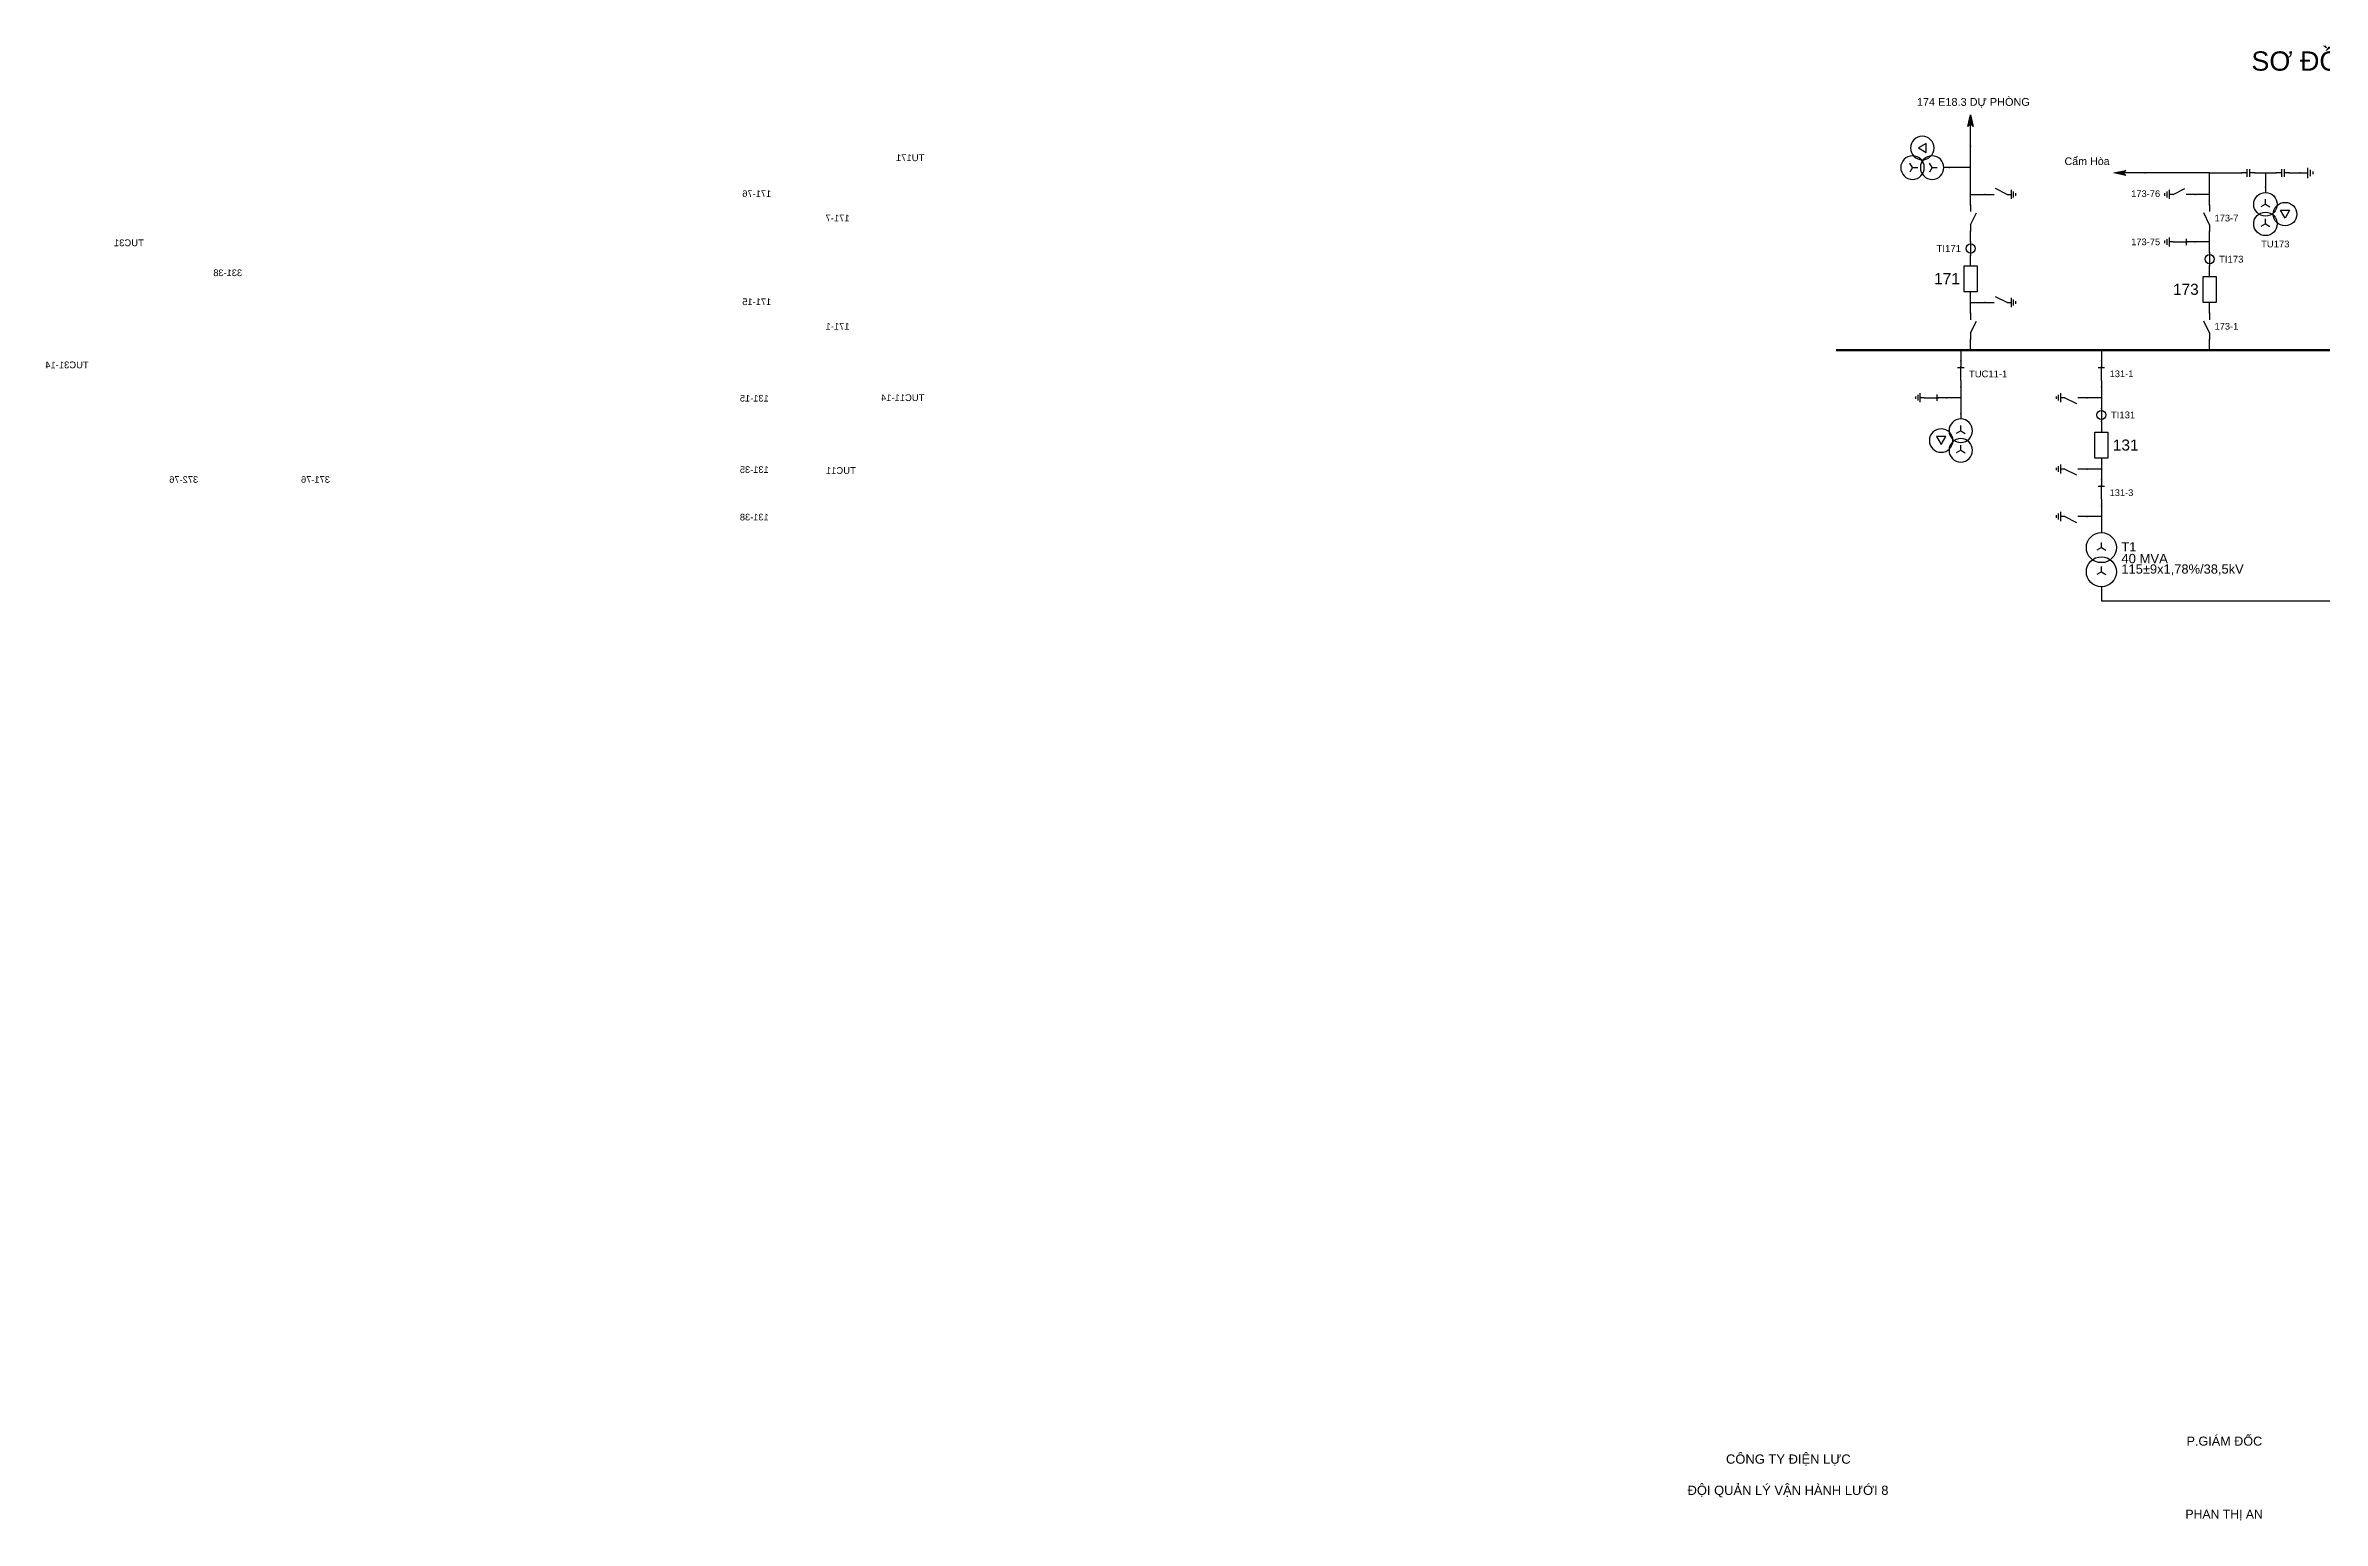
# Model space of a CAD drawing. Header units: millimetres. Extents: x -258 to 398, y 7 to 290.
# Drawn here: x -258.4 to 177.3, y 7.8 to 290 of the extents above; entities that cross this region are included whole.
import ezdxf

# ---------------------------------------------------------------- set-up
doc = ezdxf.new("R2010")
doc.units = ezdxf.units.MM
for name, color, linetype, lineweight in [('BUSBAR_110KV', 1, 'Continuous', 50), ('GROUND', 3, 'Continuous', 25), ('HV_110KV', 1, 'Continuous', 25), ('MV_35KV', 30, 'Continuous', 25)]:
    doc.layers.add(name, color=color, linetype=linetype, lineweight=lineweight)
doc.layers.add('SYM_PORTS', color=8, linetype='Continuous', plot=False)
doc.layers.add('TEXT', color=7, linetype='Continuous')
doc.styles.add('SLD_TEXT', font='arial.ttf')

# ---------------------------------------------------------------- blocks, each defined once
blk = doc.blocks.new('SYM_DISCONNECTOR_OPEN')
at = {"lineweight": 25}
for points in [[(0, -1.25), (-1.125, 1)], [(0, 2.5), (0, 1.25)], [(0, -1.25), (0, -2.5)]]:
    blk.add_lwpolyline(points, dxfattribs=at)
at = {"layer": 'SYM_PORTS'}
for p in [(0, 2.5), (0, -2.5)]:
    blk.add_point(p, dxfattribs=at)
blk.add_attdef('DEVICE_CODE', (1, -0.5), '', height=2)
blk = doc.blocks.new('SYM_EARTHING_SWITCH_OPEN')
at = {"lineweight": 25}
for points in [[(0, -1.25), (-1.125, 1)], [(0, 3), (0, 1.25)], [(-0.875, -2), (0.875, -2)], [(-0.5625, -2.4375), (0.5625, -2.4375)], [(-0.25, -2.875), (0.25, -2.875)], [(0, -1.25), (0, -2)]]:
    blk.add_lwpolyline(points, dxfattribs=at)
at = {"layer": 'SYM_PORTS'}
blk.add_point((0, 3), dxfattribs=at)
blk.add_attdef('DEVICE_CODE', (1.875, 0), '', height=2)
blk = doc.blocks.new('SYM_CIRCUIT_BREAKER')
at = {"lineweight": 25}
blk.add_lwpolyline([(-1.25, 2.5), (1.25, 2.5), (1.25, -2.5), (-1.25, -2.5)], close=True, dxfattribs=at)
at = {"layer": 'SYM_PORTS'}
for p in [(0, 2.5), (0, -2.5)]:
    blk.add_point(p, dxfattribs=at)
blk.add_attdef('DEVICE_CODE', (2.25, -0.5), '', height=2)
at = {"flags": 1}
blk.add_attdef('RATING', (2.25, -3.5), '', height=2, dxfattribs=at)
blk = doc.blocks.new('SYM_CURRENT_TRANSFORMER')
at = {"lineweight": 25}
blk.add_lwpolyline([(0, 1.25), (0, -1.25)], dxfattribs=at)
blk.add_circle((0, 0), 0.875, dxfattribs=at)
at = {"layer": 'SYM_PORTS'}
for p in [(0, 1.25), (0, -1.25)]:
    blk.add_point(p, dxfattribs=at)
blk.add_attdef('DEVICE_CODE', (1.875, -1.75), '', height=2)
at = {"flags": 1}
blk.add_attdef('RATIO', (1.875, -4.75), '', height=2, dxfattribs=at)
blk = doc.blocks.new('SYM_VOLTAGE_TRANSFORMER')
at = {"lineweight": 25}
for points in [[(0, 4.625), (0, 3.625)], [(0, 1.375), (-0.8625, 0.875)], [(0, 1.375), (0, 2.375)], [(0, 1.375), (0.8625, 0.875)], [(0, -2.375), (-0.8625, -2.875)], [(0, -2.375), (0, -1.375)], [(0, -2.375), (0.8625, -2.875)]]:
    blk.add_lwpolyline(points, dxfattribs=at)
blk.add_lwpolyline([(2.875, 0.25), (4.625, 0.25), (3.75, -1.25)], close=True, dxfattribs=at)
for centre in [(0, 1.375), (3.75, -0.5), (0, -2.375)]:
    blk.add_circle(centre, 2.25, dxfattribs=at)
at = {"layer": 'SYM_PORTS'}
blk.add_point((0, 4.625), dxfattribs=at)
blk.add_attdef('DEVICE_CODE', (7, 1.625), '', height=2)
at = {"flags": 1}
blk.add_attdef('RATIO', (7, -1.375), '', height=2, dxfattribs=at)
blk = doc.blocks.new('SYM_LINE_FEEDER_ARROW')
blk.add_hatch(color=7).paths.add_polyline_path([(0, -3), (-0.5, -0.75), (0, -1.25), (0.5, -0.75)])
at = {"lineweight": 25}
blk.add_lwpolyline([(0, 3), (0, -1.25)], dxfattribs=at)
blk.add_lwpolyline([(0, -3), (-0.5, -0.75), (0, -1.25), (0.5, -0.75)], close=True, dxfattribs=at)
at = {"layer": 'SYM_PORTS'}
blk.add_point((0, 3), dxfattribs=at)
blk.add_attdef('LINE_NAME', (1.5, 0), '', height=2)
blk = doc.blocks.new('SYM_EARTHING_SWITCH_CLOSED')
at = {"lineweight": 25}
for points in [[(-0.625, 1.25), (0.625, 1.25)], [(0, 3), (0, 1.25)], [(0, -1.25), (0, 1.5)], [(-0.875, -2), (0.875, -2)], [(-0.5625, -2.4375), (0.5625, -2.4375)], [(-0.25, -2.875), (0.25, -2.875)], [(0, -1.25), (0, -2)]]:
    blk.add_lwpolyline(points, dxfattribs=at)
at = {"layer": 'SYM_PORTS'}
blk.add_point((0, 3), dxfattribs=at)
blk.add_attdef('DEVICE_CODE', (1.875, 0), '', height=2)
blk = doc.blocks.new('SYM_COUPLING_CAPACITOR')
at = {"lineweight": 25}
for points in [[(-0.75, 0.25), (0.75, 0.25)], [(0, 1.25), (0, 0.25)], [(-0.75, -0.25), (0.75, -0.25)], [(0, -0.25), (0, -1.25)]]:
    blk.add_lwpolyline(points, dxfattribs=at)
at = {"layer": 'SYM_PORTS'}
for p in [(0, 1.25), (0, -1.25)]:
    blk.add_point(p, dxfattribs=at)
blk.add_attdef('DEVICE_CODE', (1.75, -1.75), '', height=2)
blk = doc.blocks.new('SYM_GROUND_SYMBOL')
at = {"lineweight": 25}
for points in [[(0, 1.25), (0, -0.25)], [(-1, -0.25), (1, -0.25)], [(-0.625, -0.75), (0.625, -0.75)], [(-0.25, -1.25), (0.25, -1.25)]]:
    blk.add_lwpolyline(points, dxfattribs=at)
at = {"layer": 'SYM_PORTS'}
blk.add_point((0, 1.25), dxfattribs=at)
blk = doc.blocks.new('SYM_DISCONNECTOR_CLOSED')
at = {"lineweight": 25}
for points in [[(-0.625, 1.25), (0.625, 1.25)], [(0, 2.5), (0, 1.25)], [(0, -1.25), (0, 1.5)], [(0, -1.25), (0, -2.5)]]:
    blk.add_lwpolyline(points, dxfattribs=at)
at = {"layer": 'SYM_PORTS'}
for p in [(0, 2.5), (0, -2.5)]:
    blk.add_point(p, dxfattribs=at)
blk.add_attdef('DEVICE_CODE', (1.625, -0.5), '', height=2)
blk = doc.blocks.new('SYM_TRANSFORMER_2W')
at = {"lineweight": 25}
for points in [[(0, 2.3125), (-0.8625, 1.8125)], [(0, 2.3125), (0, 3.3125)], [(0, 2.3125), (0.8625, 1.8125)], [(0, -2.3125), (-0.8625, -2.8125)], [(0, -2.3125), (0, -1.3125)], [(0, -2.3125), (0.8625, -2.8125)]]:
    blk.add_lwpolyline(points, dxfattribs=at)
for centre in [(0, 2.3125), (0, -2.3125)]:
    blk.add_circle(centre, 2.875, dxfattribs=at)
at = {"layer": 'SYM_PORTS'}
for p in [(0, 5.1875), (0, -5.1875)]:
    blk.add_point(p, dxfattribs=at)
blk.add_attdef('DEVICE_CODE', (3.875, 2.1875), '', height=2)
at = {"flags": 1}
for tag, p in [('POWER', (3.875, -0.8125)), ('VOLTAGE_RATIO', (3.875, -3.8125))]:
    blk.add_attdef(tag, p, '', height=2, dxfattribs=at)

msp = doc.modelspace()

# ---------------------------------------------------------------- linework, layer by layer
at = {"layer": 'BUSBAR_110KV', "const_width": 0.473}
msp.add_lwpolyline([(84.26, 231.72), (189.73, 231.72)], dxfattribs=at)
at = {"layer": 'GROUND'}
msp.add_lwpolyline([(170.98, 265.62), (173.03, 265.62)], dxfattribs=at)
at = {"layer": 'HV_110KV'}
for points in [[(109.99, 266.65), (109.99, 270.75)], [(109.99, 266.65), (105.87, 266.65)], [(109.99, 261.52), (109.99, 266.65)], [(109.99, 259.47), (109.99, 261.52)], [(109.99, 261.52), (112.73, 261.52)], [(155.73, 265.62), (143.43, 265.62)], [(155.73, 261.52), (152.99, 261.52)], [(155.73, 261.52), (155.73, 265.62)], [(155.73, 265.62), (161.88, 265.62)], [(155.73, 259.47), (155.73, 261.52)], [(164.38, 265.62), (166.43, 265.62)], [(166.43, 265.62), (166.43, 262.88)], [(166.43, 265.62), (168.48, 265.62)], [(109.99, 252.42), (109.99, 254.47)], [(155.73, 252.42), (155.73, 254.47)], [(109.99, 247.87), (109.99, 249.92)], [(155.73, 252.42), (152.99, 252.42)], [(155.73, 250.37), (155.73, 252.42)], [(155.73, 245.82), (155.73, 247.87)], [(109.99, 240.82), (109.99, 242.87)], [(109.99, 238.77), (109.99, 240.82)], [(109.99, 240.82), (112.73, 240.82)], [(155.73, 238.77), (155.73, 240.82)], [(108.11, 231.72), (108.11, 229.67)], [(109.99, 231.72), (109.99, 233.77)], [(135.02, 231.72), (135.02, 229.67)], [(155.73, 231.72), (155.73, 233.77)], [(108.11, 222.62), (105.37, 222.62)], [(108.11, 224.67), (108.11, 222.62)], [(108.11, 222.62), (108.11, 219.55)], [(135.02, 222.62), (132.28, 222.62)], [(135.02, 224.67), (135.02, 222.62)], [(135.02, 222.62), (135.02, 220.57)], [(135.02, 218.07), (135.02, 216.02)], [(135.02, 211.02), (135.02, 208.97)], [(135.02, 208.97), (132.28, 208.97)], [(135.02, 208.97), (135.02, 206.92)], [(135.02, 201.92), (135.02, 199.87)], [(135.02, 199.87), (132.28, 199.87)], [(135.02, 199.87), (135.02, 196.8)]]:
    msp.add_lwpolyline(points, dxfattribs=at)
at = {"layer": 'MV_35KV'}
msp.add_lwpolyline([(135.02, 186.42), (135.02, 183.72), (195, 183.72), (195, 253.62), (211.24, 253.62), (211.24, 250.92)], dxfattribs=at)

# ---------------------------------------------------------------- block references
at = {"layer": 'GROUND'}
for name, p, rotation in [('SYM_COUPLING_CAPACITOR', (169.73, 265.62), 270), ('SYM_GROUND_SYMBOL', (174.28, 265.62), 90)]:
    msp.add_blockref(name, p, dxfattribs=dict(at, rotation=rotation))
at = {"layer": 'HV_110KV'}
for name, p, rotation in [('SYM_LINE_FEEDER_ARROW', (109.99, 273.75), 180), ('SYM_LINE_FEEDER_ARROW', (140.43, 265.62), 270), ('SYM_COUPLING_CAPACITOR', (163.13, 265.62), 270)]:
    msp.add_blockref(name, p, dxfattribs=dict(at, rotation=rotation))
ref = msp.add_blockref('SYM_VOLTAGE_TRANSFORMER', (101.25, 266.65), dxfattribs=dict(at, xscale=-1, rotation=270))
ref.add_attrib('DEVICE_CODE', 'TU171', (90.24, 267.88), dxfattribs={"layer": 'TEXT', "extrusion": (0, 0, -1), "height": 1.297, "style": 'SLD_TEXT'})
ref = msp.add_blockref('SYM_EARTHING_SWITCH_OPEN', (115.73, 261.52), dxfattribs=dict(at, xscale=-1, rotation=90))
ref.add_attrib('DEVICE_CODE', '171-76', (119.55, 261.03), dxfattribs={"layer": 'TEXT', "extrusion": (0, 0, -1), "height": 1.273, "style": 'SLD_TEXT'})
ref = msp.add_blockref('SYM_EARTHING_SWITCH_OPEN', (149.99, 261.52), dxfattribs=dict(at, rotation=270))
ref.add_attrib('DEVICE_CODE', '173-76', (140.73, 261.03), dxfattribs={"layer": 'TEXT', "height": 1.273, "style": 'SLD_TEXT'})
ref = msp.add_blockref('SYM_VOLTAGE_TRANSFORMER', (166.43, 258.25), dxfattribs=at)
ref.add_attrib('DEVICE_CODE', 'TU173', (165.59, 251.38), dxfattribs={"layer": 'TEXT', "height": 1.297, "style": 'SLD_TEXT'})
ref = msp.add_blockref('SYM_DISCONNECTOR_OPEN', (109.99, 256.97), dxfattribs=dict(at, xscale=-1))
ref.add_attrib('DEVICE_CODE', '171-7', (104.56, 256.34), dxfattribs={"layer": 'TEXT', "extrusion": (0, 0, -1), "height": 1.285, "style": 'SLD_TEXT'})
ref = msp.add_blockref('SYM_DISCONNECTOR_OPEN', (155.73, 256.97), dxfattribs=at)
ref.add_attrib('DEVICE_CODE', '173-7', (156.68, 256.35), dxfattribs={"layer": 'TEXT', "height": 1.274, "style": 'SLD_TEXT'})
ref = msp.add_blockref('SYM_EARTHING_SWITCH_CLOSED', (149.99, 252.42), dxfattribs=dict(at, rotation=270))
ref.add_attrib('DEVICE_CODE', '173-75', (140.73, 251.8), dxfattribs={"layer": 'TEXT', "height": 1.273, "style": 'SLD_TEXT'})
ref = msp.add_blockref('SYM_CURRENT_TRANSFORMER', (109.99, 251.17), dxfattribs=at)
ref.add_attrib('DEVICE_CODE', 'TI171', (103.47, 250.51), dxfattribs={"layer": 'TEXT', "height": 1.315, "style": 'SLD_TEXT'})
ref = msp.add_blockref('SYM_CURRENT_TRANSFORMER', (155.73, 249.12), dxfattribs=at)
ref.add_attrib('DEVICE_CODE', 'TI173', (157.55, 248.47), dxfattribs={"layer": 'TEXT', "height": 1.304, "style": 'SLD_TEXT'})
ref = msp.add_blockref('SYM_CIRCUIT_BREAKER', (109.99, 245.37), dxfattribs=at)
ref.add_attrib('DEVICE_CODE', '171', (102.99, 244.34), dxfattribs={"layer": 'TEXT', "height": 2.129, "style": 'SLD_TEXT'})
ref = msp.add_blockref('SYM_CIRCUIT_BREAKER', (155.73, 243.32), dxfattribs=at)
ref.add_attrib('DEVICE_CODE', '173', (148.73, 242.3), dxfattribs={"layer": 'TEXT', "height": 2.111, "style": 'SLD_TEXT'})
ref = msp.add_blockref('SYM_EARTHING_SWITCH_OPEN', (115.73, 240.82), dxfattribs=dict(at, xscale=-1, rotation=90))
ref.add_attrib('DEVICE_CODE', '171-15', (119.55, 240.33), dxfattribs={"layer": 'TEXT', "extrusion": (0, 0, -1), "height": 1.273, "style": 'SLD_TEXT'})
ref = msp.add_blockref('SYM_DISCONNECTOR_OPEN', (109.99, 236.27), dxfattribs=dict(at, xscale=-1))
ref.add_attrib('DEVICE_CODE', '171-1', (104.56, 235.64), dxfattribs={"layer": 'TEXT', "extrusion": (0, 0, -1), "height": 1.285, "style": 'SLD_TEXT'})
ref = msp.add_blockref('SYM_DISCONNECTOR_OPEN', (155.73, 236.27), dxfattribs=at)
ref.add_attrib('DEVICE_CODE', '173-1', (156.68, 235.65), dxfattribs={"layer": 'TEXT', "height": 1.274, "style": 'SLD_TEXT'})
ref = msp.add_blockref('SYM_DISCONNECTOR_CLOSED', (108.11, 227.17), dxfattribs=at)
ref.add_attrib('DEVICE_CODE', 'TUC11-1', (109.69, 226.52), dxfattribs={"layer": 'TEXT', "height": 1.292, "style": 'SLD_TEXT'})
ref = msp.add_blockref('SYM_DISCONNECTOR_CLOSED', (135.02, 227.17), dxfattribs=at)
ref.add_attrib('DEVICE_CODE', '131-1', (136.6, 226.55), dxfattribs={"layer": 'TEXT', "height": 1.272, "style": 'SLD_TEXT'})
ref = msp.add_blockref('SYM_EARTHING_SWITCH_OPEN', (129.28, 222.62), dxfattribs=dict(at, xscale=-1, rotation=270))
ref.add_attrib('DEVICE_CODE', '131-15', (120.03, 221.88), dxfattribs={"layer": 'TEXT', "extrusion": (0, 0, -1), "height": 1.27, "style": 'SLD_TEXT'})
ref = msp.add_blockref('SYM_EARTHING_SWITCH_CLOSED', (102.37, 222.62), dxfattribs=dict(at, xscale=-1, rotation=270))
ref.add_attrib('DEVICE_CODE', 'TUC11-14', (90.24, 221.98), dxfattribs={"layer": 'TEXT', "extrusion": (0, 0, -1), "height": 1.288, "style": 'SLD_TEXT'})
ref = msp.add_blockref('SYM_VOLTAGE_TRANSFORMER', (108.11, 214.92), dxfattribs=dict(at, xscale=-1))
ref.add_attrib('DEVICE_CODE', 'TUC11', (103.36, 208.03), dxfattribs={"layer": 'TEXT', "extrusion": (0, 0, -1), "height": 1.293, "style": 'SLD_TEXT'})
ref = msp.add_blockref('SYM_CURRENT_TRANSFORMER', (135.02, 219.32), dxfattribs=at)
ref.add_attrib('DEVICE_CODE', 'TI131', (136.85, 218.67), dxfattribs={"layer": 'TEXT', "height": 1.301, "style": 'SLD_TEXT'})
ref = msp.add_blockref('SYM_CIRCUIT_BREAKER', (135.02, 213.52), dxfattribs=at)
ref.add_attrib('DEVICE_CODE', '131', (137.22, 212.5), dxfattribs={"layer": 'TEXT', "height": 2.111, "style": 'SLD_TEXT'})
ref = msp.add_blockref('SYM_EARTHING_SWITCH_OPEN', (129.28, 208.97), dxfattribs=dict(at, xscale=-1, rotation=270))
ref.add_attrib('DEVICE_CODE', '131-35', (120.03, 208.23), dxfattribs={"layer": 'TEXT', "extrusion": (0, 0, -1), "height": 1.27, "style": 'SLD_TEXT'})
ref = msp.add_blockref('SYM_DISCONNECTOR_CLOSED', (135.02, 204.42), dxfattribs=at)
ref.add_attrib('DEVICE_CODE', '131-3', (136.6, 203.8), dxfattribs={"layer": 'TEXT', "height": 1.272, "style": 'SLD_TEXT'})
ref = msp.add_blockref('SYM_EARTHING_SWITCH_OPEN', (129.28, 199.87), dxfattribs=dict(at, xscale=-1, rotation=270))
ref.add_attrib('DEVICE_CODE', '131-38', (120.03, 199.13), dxfattribs={"layer": 'TEXT', "extrusion": (0, 0, -1), "height": 1.27, "style": 'SLD_TEXT'})
ref = msp.add_blockref('SYM_TRANSFORMER_2W', (135.02, 191.61), dxfattribs=at)
ref.add_attrib('DEVICE_CODE', 'T1', (138.85, 193.2), dxfattribs={"layer": 'TEXT', "height": 1.765, "style": 'SLD_TEXT'})
at = {"layer": 'MV_35KV'}
ref = msp.add_blockref('SYM_VOLTAGE_TRANSFORMER', (240.63, 246.02), dxfattribs=dict(at, xscale=-1, rotation=180))
ref.add_attrib('DEVICE_CODE', 'TUC31', (239.63, 251.61), dxfattribs={"layer": 'TEXT', "extrusion": (0, 0, -1), "height": 1.293, "style": 'SLD_TEXT'})
ref = msp.add_blockref('SYM_EARTHING_SWITCH_OPEN', (216.98, 246.37), dxfattribs=dict(at, xscale=-1, rotation=90))
ref.add_attrib('DEVICE_CODE', '331-38', (220.81, 245.88), dxfattribs={"layer": 'TEXT', "extrusion": (0, 0, -1), "height": 1.27, "style": 'SLD_TEXT'})
ref = msp.add_blockref('SYM_EARTHING_SWITCH_OPEN', (246.37, 228.77), dxfattribs=dict(at, xscale=-1, rotation=90))
ref.add_attrib('DEVICE_CODE', 'TUC31-14', (250.19, 228.25), dxfattribs={"layer": 'TEXT', "extrusion": (0, 0, -1), "height": 1.288, "style": 'SLD_TEXT'})
ref = msp.add_blockref('SYM_EARTHING_SWITCH_OPEN', (238.49, 207.07), dxfattribs=dict(at, xscale=-1, rotation=270))
ref.add_attrib('DEVICE_CODE', '372-76', (229.23, 206.33), dxfattribs={"layer": 'TEXT', "extrusion": (0, 0, -1), "height": 1.273, "style": 'SLD_TEXT'})
ref = msp.add_blockref('SYM_EARTHING_SWITCH_OPEN', (213.25, 207.07), dxfattribs=dict(at, xscale=-1, rotation=270))
ref.add_attrib('DEVICE_CODE', '371-76', (204, 206.33), dxfattribs={"layer": 'TEXT', "extrusion": (0, 0, -1), "height": 1.273, "style": 'SLD_TEXT'})

# ---------------------------------------------------------------- texts
at = {"layer": 'TEXT', "attachment_point": 7, "style": 'SLD_TEXT'}
for s, insert, char_height in [('SƠ ĐỒ NHẤT THỨ TRẠM 110KV PHÙ VIỆT', (163.73, 284.38), 3.6938), ('174 E18.3 DỰ PHÒNG', (99.72, 278.14), 1.4934), ('Cẩm Hòa', (127.97, 267.12), 1.464), ('40 MVA', (138.85, 190.91), 1.79), ('115±9x1,78%/38,5kV', (138.85, 188.62), 1.7641), ('P.GIÁM ĐỐC', (151.32, 22.05), 1.728), ('CÔNG TY ĐIỆN LỰC', (63.18, 18.22), 1.7738), ('ĐỘI QUẢN LÝ VẬN HÀNH LƯỚI 8', (55.82, 12.16), 1.7705), ('PHAN THỊ AN', (151.12, 7.76), 1.6719)]:
    msp.add_mtext(s, dxfattribs=dict(at, insert=insert, char_height=char_height))

doc.saveas('drawing.dxf')
